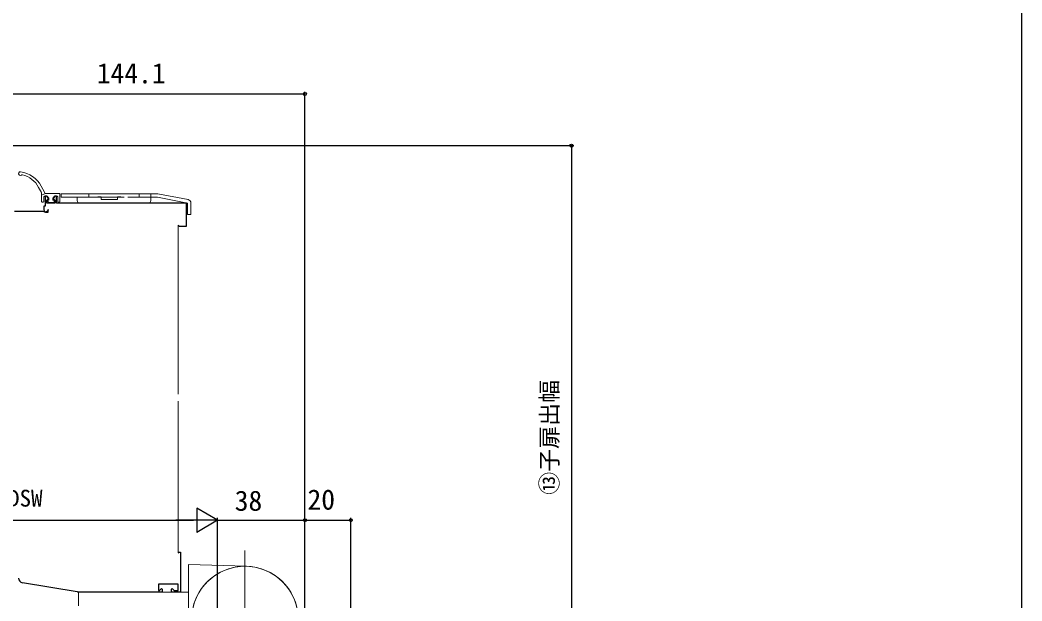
# Model space of a CAD drawing. Units: millimetres, scale not verified. Extents: x -525 to 525, y -783 to 779.
# Drawn here: x 88.9 to 525, y -282.1 to -29 of the extents above; entities that cross this region are included whole.
import ezdxf
from ezdxf.enums import TextEntityAlignment as Align

# ---------------------------------------------------------------- set-up
doc = ezdxf.new("R2010")
doc.units = ezdxf.units.MM
doc.header["$LTSCALE"] = 4
for name, color, linetype in [('0-4_YKK_11E', 7, 'Continuous'), ('0-7_YKK_D', 6, 'Continuous'), ('0-8_YKK_ZWAK', 7, 'Continuous')]:
    doc.layers.add(name, color=color, linetype=linetype)
doc.layers.add('0-6_YKK_13', color=4, linetype='Continuous', lineweight=18)
doc.styles.add('ＭＳ ゴシック', font='')
doc.styles.get('ＭＳ ゴシック').set_extended_font_data('MS Gothic')

msp = doc.modelspace()

# ---------------------------------------------------------------- linework, layer by layer
at = {"layer": '0-4_YKK_11E'}
for points in [[(161.3, -108.764), (104.8, -108.764), (104.8, -105.764), (104, -105.764), (103.4, -106.464), (103.4, -106.964), (103.7, -107.264), (104, -107.564), (104, -108.764), (100.6, -108.764), (100.6, -107.564), (100.9, -107.264), (101.2, -106.964), (101.2, -106.464), (100.6, -105.764), (99.8, -105.764), (99.8, -110.164), (99.3, -110.164), (99.3, -111.664), (99.704, -112.664), (100.3, -112.664), (100.8, -112.164), (101.3, -111.664), (101, -111.664), (101, -112.864), (100.1, -112.864), (99, -112.464), (86.5, -112.464)], [(157.8, -118.464), (158.1, -118.764), (161.3, -118.764), (161.3, -108.764)], [(157.8, -261.064), (158.1, -260.764), (158.8, -260.764), (158.8, -278.264), (154.8, -278.264), (154.8, -276.888), (155.188, -276.728), (155.924, -277.464), (157.8, -277.464), (157.8, -274.764), (149.2, -274.764), (149.2, -277.464), (149.676, -277.464), (150.412, -276.728), (150.8, -276.888), (150.8, -278.264), (114.1, -278.264), (113.8, -277.964), (113.8, -278.064), (89.975, -274.14)]]:
    msp.add_lwpolyline(points, dxfattribs=at)
msp.add_arc((90.3, -272.166), 2, 180, 260.64702, dxfattribs=at)
at = {"layer": '0-6_YKK_13'}
for p, q in [((98.263, -104.22), (97.008, -101.933)), ((99.5, -104.064), (98.068, -101.37)), ((98.3, -108.064), (98.3, -104.364)), ((100, -104.564), (98.3, -105.364)), ((100, -104.564), (106, -104.564)), ((99, -108.364), (98.6, -108.364)), ((99.3, -106.064), (99.3, -108.064)), ((100.65, -105.764), (99.6, -105.764)), ((100.65, -105.764), (101.4, -106.664)), ((100.888, -107.976), (101.388, -108.476)), ((101.4, -107.464), (101.1, -107.464)), ((101.4, -106.664), (101.4, -107.464)), ((103.3, -108.564), (101.6, -108.564)), ((103.95, -105.764), (103.2, -106.664)), ((103.2, -106.664), (103.2, -107.464)), ((103.5, -107.464), (103.2, -107.464)), ((103.8, -107.764), (103.8, -108.064)), ((105, -105.764), (103.95, -105.764)), ((105.3, -108.064), (105.3, -106.064)), ((106, -108.364), (105.6, -108.364)), ((106.3, -104.864), (106.3, -108.064)), ((106.8, -106.264), (106.8, -104.764)), ((134.2, -106.264), (106.8, -106.264)), ((113.8, -107.764), (113.8, -106.264)), ((144.8, -108.764), (114.8, -108.764)), ((118.8, -106.264), (118.8, -104.764)), ((122.8, -106.264), (122.8, -106.064)), ((122.8, -106.064), (124.2, -106.064)), ((124.2, -106.264), (124.2, -106.064)), ((124.2, -106.564), (124.2, -106.264)), ((124.2, -107.264), (124.2, -106.564)), ((124.2, -107.264), (131.4, -107.264)), ((131.4, -106.064), (132.8, -106.064)), ((131.4, -106.264), (131.4, -106.064)), ((131.4, -106.564), (131.4, -106.264)), ((131.4, -107.264), (131.4, -106.564)), ((132.8, -106.264), (132.8, -106.064)), ((142.8, -106.264), (135.85, -106.264)), ((140.8, -106.264), (140.8, -104.764)), ((148.8, -106.264), (142.8, -106.264)), ((145.8, -107.764), (145.8, -104.764)), ((161.8, -108.764), (148.8, -106.264)), ((161.8, -113.764), (161.8, -108.764)), ((163.3, -113.764), (163.3, -108.764)), ((163.3, -113.764), (161.8, -113.764)), ((157.8, -192.014), (157.8, -118.464)), ((157.8, -261.064), (157.8, -195.014)), ((186.8, -317.364), (186.8, -260.131)), ((162.3, -266.164), (162.3, -289.164)), ((162.3, -266.164), (187.546, -266.976)), ((114.4, -278.264), (114.4, -284.264)), ((114.4, -278.264), (162.3, -278.264))]:
    msp.add_line(p, q, dxfattribs=at)
msp.add_lwpolyline([(162.083, -107.291), (148.943, -104.764), (106.8, -104.764)], dxfattribs=at)
for centre, radius, start, end in [((89.051, -95.915), 0.8, 81.89366, 305.63011), ((87.472, -107.004), 12, 28, 81.89366), ((89.809, -96.972), 0.5, 76.88785, 125.63011), ((87.472, -107.004), 10.8, 28, 76.88785), ((100, -104.064), 0.5, 180, 270), ((106, -104.864), 0.3, 0, 90), ((98.6, -108.064), 0.3, 180, 270), ((99, -108.064), 0.3, 270, 0), ((99.6, -106.064), 0.3, 90, 180), ((101.1, -107.764), 0.3, 90, 225), ((101.6, -108.264), 0.3, 225, 270), ((103.3, -108.064), 0.5, 270, 0), ((103.5, -107.764), 0.3, 0, 90), ((105, -106.064), 0.3, 0, 90), ((105.6, -108.064), 0.3, 180, 270), ((106, -108.064), 0.3, 270, 0), ((114.8, -107.764), 1, 180, 270), ((144.8, -107.764), 1, 270, 0), ((161.8, -108.764), 1.5, 0, 79.11447), ((186.8, -290.164), 23.2, 1.84219, 180), ((186.8, -290.164), 23.2, 0, 178.15781)]:
    msp.add_arc(centre, radius, start, end, dxfattribs=at)
at = {"layer": '0-7_YKK_D'}
for p, q in [((212.9, -319.764), (212.9, -60.26)), ((68.8, -61.26), (212.9, -61.26)), ((75.8, -83.764), (329.897, -83.764)), ((328.897, -83.764), (328.897, -315.664)), ((174.9, -246.952), (165.807, -241.702)), ((165.807, -241.702), (165.807, -252.202)), ((15.9, -246.952), (164.4, -246.952)), ((174.9, -246.952), (156.713, -246.952)), ((174.9, -246.952), (165.807, -252.202)), ((174.9, -313.664), (174.9, -245.952)), ((174.9, -317.164), (174.9, -245.952)), ((174.9, -246.952), (212.9, -246.952)), ((212.9, -319.764), (212.9, -245.952)), ((212.9, -319.764), (212.9, -245.952)), ((212.9, -246.952), (232.9, -246.952)), ((232.9, -314.964), (232.9, -245.952))]:
    msp.add_line(p, q, dxfattribs=at)
for centre in [(212.9, -61.26), (328.897, -83.764), (212.9, -246.952), (212.9, -246.952), (232.9, -246.952)]:
    msp.add_circle(centre, 0.637, dxfattribs=at)
at = {"layer": '0-8_YKK_ZWAK'}
msp.add_lwpolyline([(-525, -782.9), (525, -782.9), (525, 747.1)], dxfattribs=at)

# ---------------------------------------------------------------- texts
at = {"layer": '0-7_YKK_D', "style": 'ＭＳ ゴシック'}
for s, height, p in [('144.1', 8.798, (122.339, -59.26)), ('⑨子扉DSW', 7.331, (53.73, -243.191)), ('38', 8.798, (182.364, -245.452)), ('20', 8.798, (214.036, -244.952))]:
    msp.add_text(s, height=height, dxfattribs=at).set_placement(p, align=Align.BOTTOM_LEFT)
msp.add_text('⑬子扉出幅', height=7.331, rotation=90, dxfattribs=at).set_placement((325.135, -235.85), align=Align.BOTTOM_LEFT)

doc.saveas('drawing.dxf')
